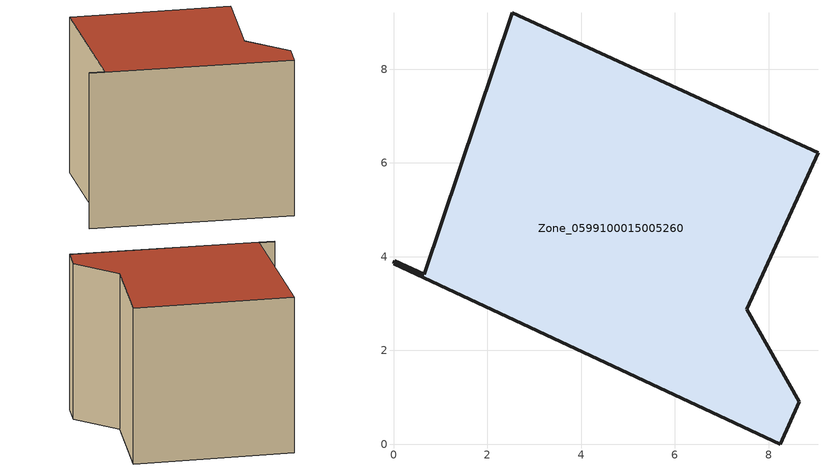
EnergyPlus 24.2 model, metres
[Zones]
Zone_0599100015005260
 floor ground (C_G): 0.65,3.63 2.54,9.2 9.06,6.22 7.53,2.87 8.65,0.91 8.25,0 0,3.85 0.03,3.91 z0.81
 wall outside (C_F): 0,3.85 8.25,0 8.65,0.91 7.53,2.87 9.06,6.22 2.54,9.2 0.65,3.63 0.03,3.91 0,3.85 z0.81:8.33
 roof outside (C_R): 0.65,3.63 0.03,3.91 0,3.85 8.25,0 8.65,0.91 7.53,2.87 9.06,6.22 2.54,9.2 z8.33
[BUILDING]
Pand.0599100015005260: North Axis=0; Terrain=City; Loads Convergence Tolerance Value=0.04; Temperature Convergence Tolerance Value=0.4; Solar Distribution=FullExterior; Maximum Number of Warmup Days=25; Minimum Number of Warmup Days=1
[Site:Location]
Rotterdam.The.Hague.AP_ZH_NLD Design_Conditions: Latitude=51.96; Longitude=4.45; Time Zone=1; Elevation=-4.5
[SITE:GROUNDTEMPERATURE:BUILDINGSURFACE]
18, 18, 18, 18, 18, 18, 18, 18, 18, 18, 18, 18
[MATERIAL] Thermal Absorptance=0.9; Solar Absorptance=0.7; Visible Absorptance=0.7
Name | Roughness | Thickness | Conductivity | Density | Specific Heat
G.TI.1946-1964 | MediumSmooth | 0.15 | 1 | 540 | 1210
F.TI.1946-1964 | Rough | 0.3 | 0.857143 | 1920 | 840
R.TI.1946-1964 | MediumRough | 0.2 | 0.277778 | 1500 | 1000
[CONSTRUCTION]
C_G: G.TI.1946-1964
C_F: F.TI.1946-1964
C_R: R.TI.1946-1964
[ZONE]
Zone_0599100015005260: Type=1; Multiplier=1; Ceiling Height=Autocalculate; Volume=Autocalculate; Floor Area=autocalculate; Part of Total Floor Area=Yes
[ZONEINFILTRATION:DESIGNFLOWRATE]
Infil_Zone_0599100015005260: Zone or ZoneList or Space or SpaceList=Zone_0599100015005260; Schedule=AlwaysOn; Design Flow Rate Calculation Method=Flow/Area; Flow Rate per Floor Area=0.003; Constant Term Coefficient=1; Temperature Term Coefficient=0; Velocity Term Coefficient=0; Velocity Squared Term Coefficient=0
[HVACTEMPLATE:ZONE:IDEALLOADSAIRSYSTEM]
Zone_0599100015005260: Maximum Heating Supply Air Temperature=50; Minimum Cooling Supply Air Temperature=13; Maximum Heating Supply Air Humidity Ratio=0.0156; Minimum Cooling Supply Air Humidity Ratio=0.0077; Heating Limit=NoLimit; Cooling Limit=NoLimit; Dehumidification Control Type=ConstantSensibleHeatRatio; Cooling Sensible Heat Ratio=0.7; Dehumidification Setpoint=60; Humidification Control Type=None; Humidification Setpoint=30; Outdoor Air Method=None; Outdoor Air Flow Rate per Person=0.00944; Outdoor Air Flow Rate per Zone Floor Area=0; Outdoor Air Flow Rate per Zone=0; Demand Controlled Ventilation Type=None; Outdoor Air Economizer Type=NoEconomizer; Heat Recovery Type=None; Sensible Heat Recovery Effectiveness=0.7; Latent Heat Recovery Effectiveness=0.65
[ZONECONTROL:THERMOSTAT]
ThermostatControl_Zone_0599100015005260: Zone or ZoneList=Zone_0599100015005260; Control Type Schedule=DualSetpointControlType; Control 1=Thermostat_Zone_0599100015005260; Temperature Difference Between Cutout And Setpoint=0
[THERMOSTATSETPOINT:DUALSETPOINT]
Thermostat_Zone_0599100015005260: Heating Setpoint Temperature Schedule=HeatingSetpoint_Zone_0599100015005260; Cooling Setpoint Temperature Schedule=CoolingSetpoint_Zone_0599100015005260
[SCHEDULE:COMPACT]
HeatingSetpoint_Zone_0599100015005260: Through: 12/31, For: AllDays, Until: 24:00, 21
CoolingSetpoint_Zone_0599100015005260: Through: 12/31, For: AllDays, Until: 24:00, 24
DualSetpointControlType: Through: 12/31, For: AllDays, Until: 24:00, 4
AlwaysOn: Through: 12/31, For: AllDays, Until: 24:00, 1
